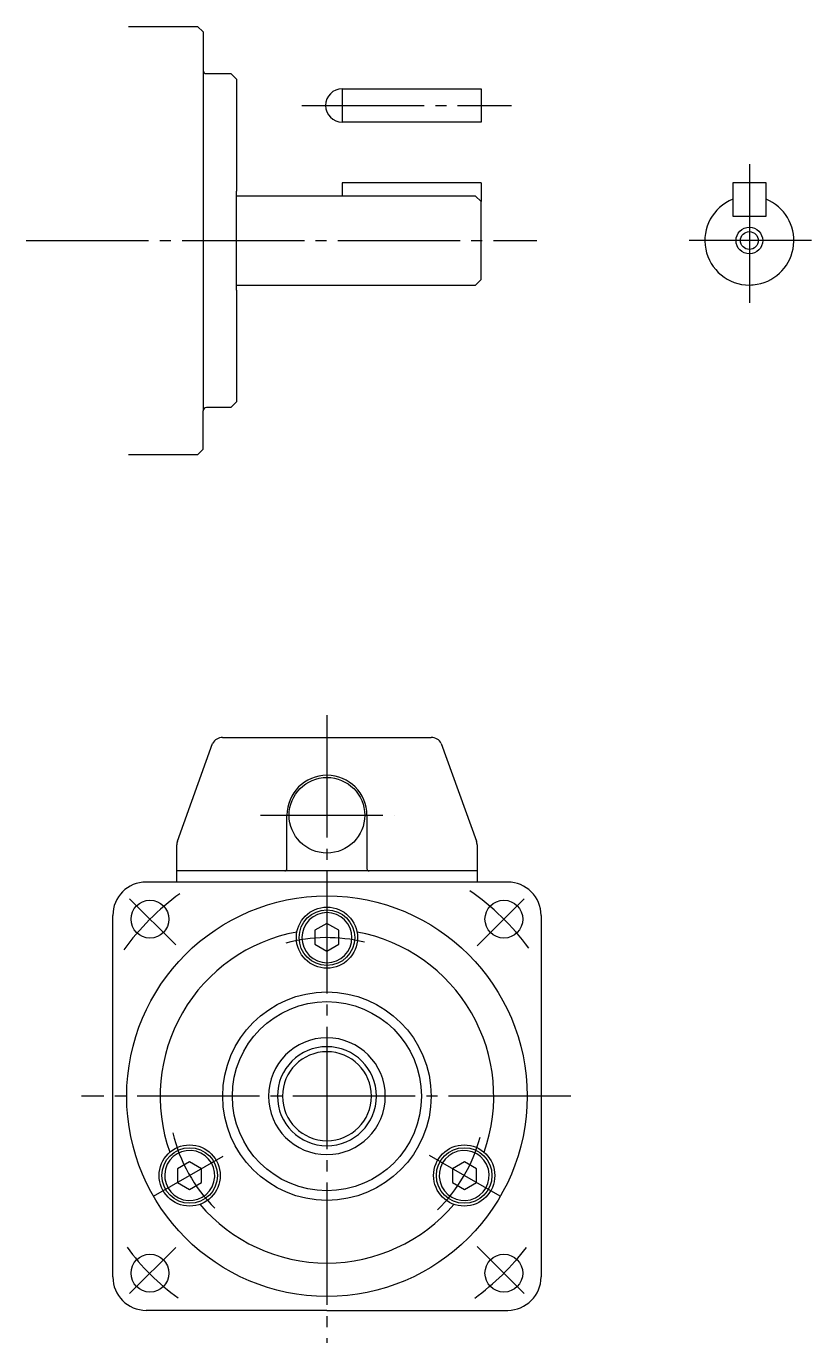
# Model space of a CAD drawing. Extents: x -147 to 169, y -93 to 97.
# Drawn here: x 98.7 to 169.4, y -34.7 to 83.7 of the extents above; entities that cross this region are included whole.
import ezdxf

# ---------------------------------------------------------------- set-up
doc = ezdxf.new("R2010")
doc.units = 0
doc.linetypes.add('DASH_CENTER', pattern=[14, 11, -1, 1, -1])
doc.layers.get('0').update_dxf_attribs({"linetype": 'CONTINUOUS'})

msp = doc.modelspace()

# ---------------------------------------------------------------- linework, layer by layer
at = {"color": 7, "linetype": 'CONTINUOUS'}
for p, q in [((107.94, 83.66), (114.14, 83.66)), ((114.64, 83.16), (114.14, 83.66)), ((114.64, 83.16), (114.64, 79.71)), ((114.64, 79.71), (114.64, 49.11)), ((114.94, 79.41), (117.14, 79.41)), ((117.64, 78.91), (117.14, 79.41)), ((117.64, 78.91), (117.64, 68.86)), ((127.14, 78.05), (139.64, 78.05)), ((127.14, 78.05), (127.14, 75.05)), ((139.64, 78.05), (139.64, 75.05)), ((139.64, 75.05), (127.14, 75.05)), ((117.64, 59.96), (117.64, 68.86)), ((127.14, 69.61), (127.14, 68.41)), ((139.64, 69.61), (127.14, 69.61)), ((139.64, 69.61), (139.64, 67.91)), ((162.25, 69.61), (162.25, 68.12)), ((165.25, 69.61), (162.25, 69.61)), ((165.25, 68.12), (165.25, 69.61)), ((139.14, 68.41), (117.64, 68.41)), ((139.14, 68.41), (139.64, 67.91)), ((139.64, 60.91), (139.64, 67.91)), ((162.25, 68.12), (162.25, 66.61)), ((165.25, 66.61), (165.25, 68.12)), ((162.25, 66.61), (165.25, 66.61)), ((117.64, 60.41), (139.14, 60.41)), ((139.64, 60.91), (139.14, 60.41)), ((117.64, 59.96), (117.64, 49.91)), ((117.14, 49.41), (117.64, 49.91)), ((114.64, 45.66), (114.64, 49.11)), ((117.14, 49.41), (114.94, 49.41)), ((114.14, 45.16), (107.94, 45.16)), ((114.14, 45.16), (114.64, 45.66)), ((112.33, 10.41), (115.49, 19.2)), ((112.33, 10.41), (115.49, 19.2)), ((116.39, 19.75), (135.15, 19.75)), ((136.04, 19.2), (139.21, 10.41)), ((122.17, 7.95), (122.17, 12.75)), ((129.37, 12.75), (129.37, 7.95)), ((112.27, 6.75), (112.27, 10.08)), ((139.27, 10.08), (139.27, 6.75)), ((121.97, 7.75), (112.27, 7.75)), ((129.57, 7.75), (121.97, 7.75)), ((139.27, 7.75), (129.57, 7.75)), ((125.77, 6.75), (109.52, 6.75)), ((142.02, 6.75), (125.77, 6.75)), ((106.52, -12.5), (106.52, 3.75)), ((145.02, 3.75), (145.02, -28.75)), ((125.77, 3.03), (124.69, 2.41)), ((124.69, 2.41), (124.69, 1.16)), ((126.85, 2.41), (125.77, 3.03)), ((126.85, 1.16), (126.85, 2.41)), ((124.69, 1.16), (125.77, 0.53)), ((125.77, 0.53), (126.85, 1.16)), ((106.52, -28.75), (106.52, -12.5)), ((113.4, -18.39), (112.32, -19.02)), ((114.48, -19.02), (113.4, -18.39)), ((138.14, -18.39), (137.05, -19.02)), ((139.22, -19.02), (138.14, -18.39)), ((112.32, -19.02), (112.32, -20.27)), ((114.48, -20.27), (114.48, -19.02)), ((137.05, -19.02), (137.05, -20.27)), ((139.22, -20.27), (139.22, -19.02)), ((112.32, -20.27), (113.4, -20.89)), ((113.4, -20.89), (114.48, -20.27)), ((137.05, -20.27), (138.14, -20.89)), ((138.14, -20.89), (139.22, -20.27)), ((125.77, -31.75), (109.52, -31.75)), ((125.77, -31.75), (142.02, -31.75))]:
    msp.add_line(p, q, dxfattribs=at)
at = {"color": 1, "linetype": 'DASH_CENTER'}
for p, q in [((123.52, 76.55), (142.35, 76.55)), ((163.75, 71.27), (163.75, 60.41)), ((98.74, 64.41), (144.64, 64.41)), ((169.35, 64.41), (158.15, 64.41)), ((163.75, 60.41), (163.75, 58.81)), ((125.77, 21.74), (125.77, -34.66)), ((119.8, 12.75), (131.8, 12.75)), ((108.02, 5.25), (112.18, 1.09)), ((143.51, 5.25), (139.29, 1.02)), ((147.71, -12.5), (103.69, -12.5)), ((110.18, -21.5), (116.45, -17.88)), ((141.36, -21.5), (134.99, -17.82)), ((143.51, -30.25), (139.29, -26.02)), ((108.02, -30.25), (112.18, -26.09))]:
    msp.add_line(p, q, dxfattribs=at)
at = {"color": 2, "linetype": 'CONTINUOUS'}
msp.add_circle((163.75, 64.41), 1.2, dxfattribs=at)
at = {"color": 7, "linetype": 'CONTINUOUS'}
for centre, radius in [((163.75, 64.41), 0.8), ((125.77, 12.75), 3.4), ((125.77, -12.5), 18), ((109.86, 3.41), 1.7), ((141.68, 3.41), 1.7), ((125.77, 1.75), 2.75), ((125.77, 1.75), 2.5), ((125.77, -12.5), 9.37), ((125.77, -12.5), 8.5), ((113.43, -19.63), 2.75), ((113.43, -19.63), 2.5), ((138.11, -19.63), 2.75), ((138.11, -19.63), 2.5), ((109.86, -28.41), 1.7), ((109.86, -28.41), 1.7), ((141.68, -28.41), 1.7)]:
    msp.add_circle(centre, radius, dxfattribs=at)
for centre, radius, start, end in [((114.94, 79.71), 0.3, 180, 270), ((127.14, 76.55), 1.5, 90, 180), ((127.14, 76.55), 1.5, 180, 270), ((163.75, 64.41), 4, 112.0243, 270), ((163.75, 64.41), 4, 280.2189, 67.9757), ((163.75, 64.41), 4, 270, 280.2189), ((114.94, 49.11), 0.3, 90, 180), ((116.39, 18.75), 1, 90, 153.4349), ((135.15, 18.75), 1, 26.5651, 90), ((125.77, 12.75), 3.6, 90, 180), ((125.77, 12.75), 3.6, 0, 90), ((113.27, 10.08), 1, 160.1863, 180), ((138.27, 10.08), 1, 0, 19.8137), ((121.97, 7.95), 0.2, 270, 360), ((129.57, 7.95), 0.2, 180, 270), ((109.52, 3.75), 3, 90, 180), ((142.02, 3.75), 3, 0, 90), ((125.77, 1.75), 2.25, 315, 135), ((125.77, 1.75), 2.25, 135, 315), ((125.77, -12.5), 15, 100.3828, 199.6172), ((125.77, -12.5), 15, 340.3828, 79.6172), ((125.77, -12.5), 5.25, 90, 0), ((125.77, -12.5), 4.45, 90, 0), ((125.77, -12.5), 5.25, 0, 90), ((125.77, -12.5), 4.45, 0, 90), ((125.77, -12.5), 4, 90, 270), ((125.77, -12.5), 4, 0, 90), ((125.77, -12.5), 4, 270, 0), ((113.43, -19.63), 2.25, 75, 255), ((113.43, -19.63), 2.25, 255, 75), ((138.11, -19.63), 2.25, 15, 195), ((138.11, -19.63), 2.25, 195, 15), ((125.77, -12.5), 15, 220.3828, 319.6172), ((109.52, -28.75), 3, 180, 270), ((142.02, -28.75), 3, 270, 0)]:
    msp.add_arc(centre, radius, start, end, dxfattribs=at)
at = {"color": 1, "linetype": 'DASH_CENTER'}
for centre, radius, start, end in [((125.77, -12.5), 22.5, 36.257, 55.1813), ((125.77, -12.5), 22.5, 125.9997, 144.2237), ((125.77, -12.5), 14.25, 76.3009, 105), ((125.77, -12.5), 14.25, 193.4198, 225), ((125.77, -12.5), 14.25, 314.2091, 345), ((123.76, -14.63), 19.63, 215.6783, 234.5689), ((125.77, -12.5), 22.5, 306.1845, 322.8346)]:
    msp.add_arc(centre, radius, start, end, dxfattribs=at)

doc.saveas('drawing.dxf')
